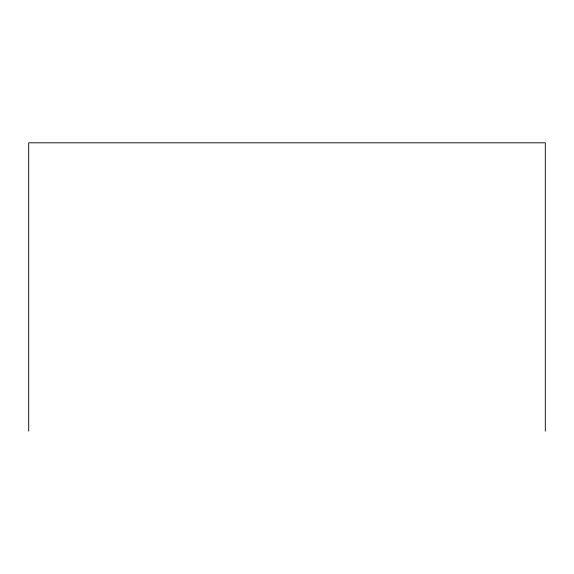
<?xml version="1.0" encoding="UTF-8"?>
<svg xmlns="http://www.w3.org/2000/svg" width="574" height="574" viewBox="0 0 574 574"><rect width="100%" height="100%" fill="white"/><g stroke="black" fill="none" stroke-linecap="round" stroke-linejoin="round"><path stroke-width="0.86" d="M545.3 431.182L545.3 142.818L28.7 142.818L28.7 431.182"/></g></svg>
